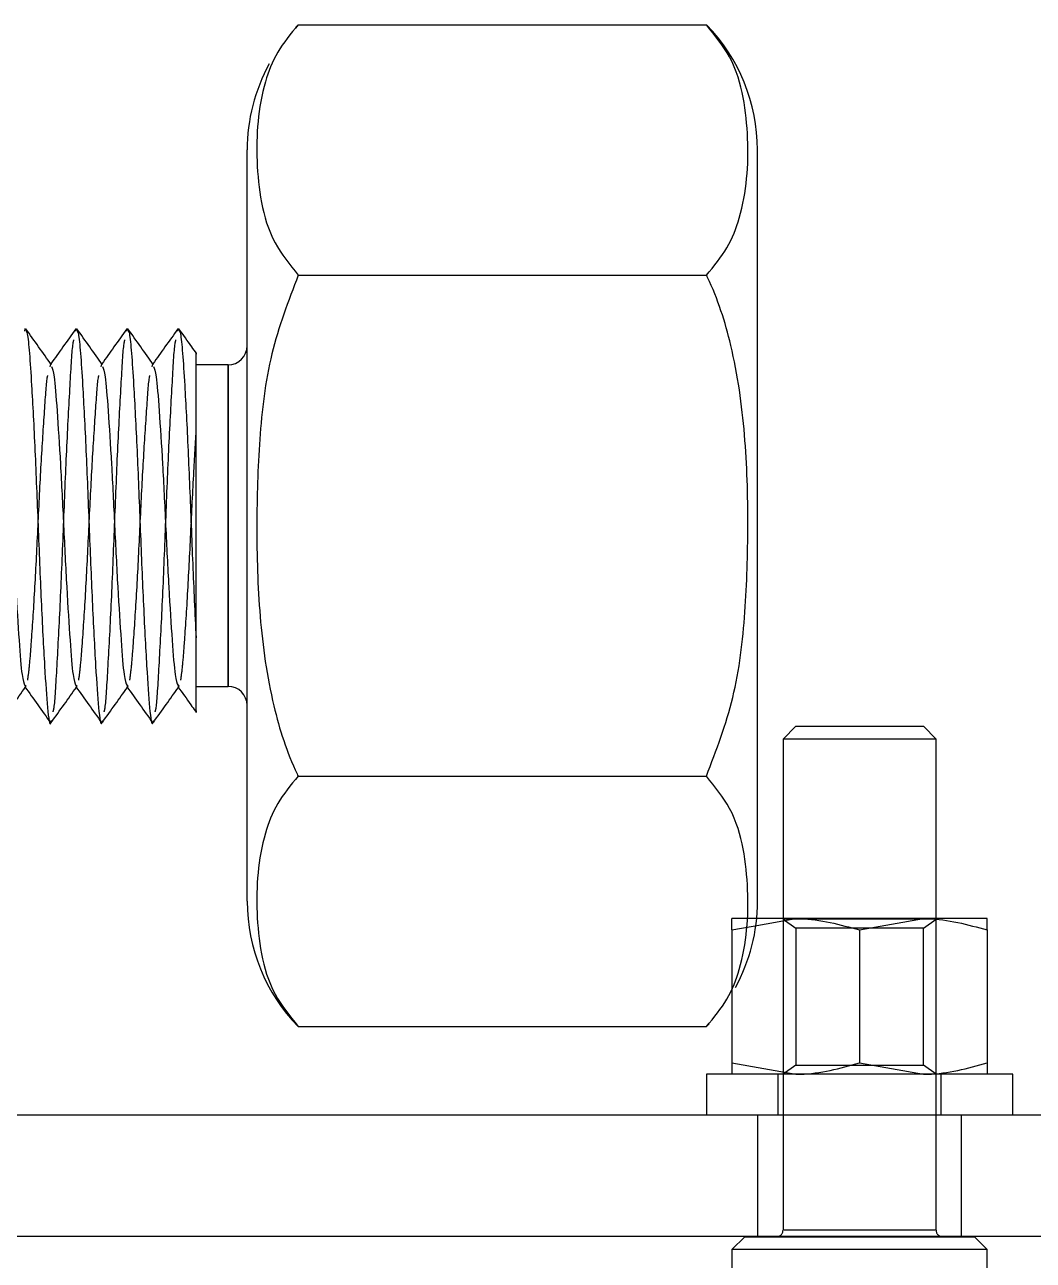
# Model space of a CAD drawing. Header units: metres. Extents: x 0 to 21025, y 0 to 14850.
# Drawn here: x 2342.85 to 2382.37, y 9330.46 to 9378.88 of the extents above; entities that cross this region are included whole.
import ezdxf

# ---------------------------------------------------------------- set-up
doc = ezdxf.new("R2010")
doc.units = ezdxf.units.M
doc.header["$LTSCALE"] = 25
doc.linetypes.add('HIDDEN2', pattern=[4.7625, 3.175, -1.5875])
doc.layers.add('SL4', color=4, linetype='Continuous')
doc.layers.add('ST1', color=7, linetype='HIDDEN2')

msp = doc.modelspace()

# ---------------------------------------------------------------- linework, layer by layer
at = {"layer": 'SL4'}
for p, q in [((2353.558, 9378.872), (2353.458, 9378.768)), ((2353.564, 9378.878), (2369.564, 9378.878)), ((2351.564, 9344.526), (2351.564, 9373.971)), ((2371.564, 9344.526), (2371.564, 9373.971)), ((2353.564, 9369.064), (2369.564, 9369.064)), ((2342.847, 9366.869), (2342.87, 9366.976)), ((2344.847, 9366.869), (2344.87, 9366.976)), ((2346.847, 9366.869), (2346.87, 9366.976)), ((2348.847, 9366.869), (2348.87, 9366.976)), ((2350.814, 9365.549), (2349.564, 9365.549)), ((2350.814, 9352.949), (2350.814, 9365.549)), ((2349.564, 9352.949), (2350.814, 9352.949)), ((2373.064, 9351.384), (2372.564, 9350.884)), ((2373.064, 9351.384), (2378.064, 9351.384)), ((2378.564, 9350.884), (2378.064, 9351.384)), ((2372.564, 9350.884), (2372.564, 9343.849)), ((2378.564, 9350.884), (2372.564, 9350.884)), ((2378.564, 9343.849), (2378.564, 9350.884)), ((2353.564, 9349.434), (2369.564, 9349.434)), ((2371.398, 9343.551), (2373.064, 9343.849)), ((2373.064, 9343.849), (2371.531, 9343.849)), ((2378.064, 9343.849), (2373.064, 9343.849)), ((2375.564, 9343.402), (2378.064, 9343.849)), ((2380.564, 9343.849), (2378.064, 9343.849)), ((2375.564, 9343.402), (2375.564, 9338.195)), ((2380.564, 9343.402), (2380.564, 9338.195)), ((2370.564, 9340.915), (2370.564, 9338.195)), ((2369.571, 9339.625), (2369.67, 9339.729)), ((2353.564, 9339.619), (2369.564, 9339.619)), ((2370.564, 9338.195), (2373.064, 9337.749)), ((2375.564, 9338.195), (2378.064, 9337.749)), ((2369.564, 9337.749), (2369.564, 9336.149)), ((2381.564, 9337.749), (2369.564, 9337.749)), ((2381.564, 9336.149), (2381.564, 9337.749)), ((2875.564, 9336.149), (1925.562, 9336.149))]:
    msp.add_line(p, q, dxfattribs=at)
for centre, radius, start, end in [((2364.543, 9373.971), 7.021, 0, 44.3461), ((2358.585, 9373.971), 7.021, 151.2433, 180), ((2350.814, 9366.299), 0.75, 270, 0), ((2350.814, 9352.199), 0.75, 0, 90), ((2358.585, 9344.526), 7.021, 180, 224.3461), ((2364.543, 9344.526), 7.021, 331.2433, 0)]:
    msp.add_arc(centre, radius, start, end, dxfattribs=at)
for points, knots in [([(2353.564, 9378.878), (2353.272, 9378.523), (2352.68, 9377.803), (2352.208, 9376.521), (2351.947, 9375.09), (2351.923, 9373.508), (2352.077, 9371.916), (2352.505, 9370.398), (2353.233, 9369.481), (2353.564, 9369.064)], [0, 0, 0, 0, 0.114678, 0.232485, 0.388423, 0.5445, 0.705441, 0.865997, 1, 1, 1, 1]), ([(2369.564, 9369.064), (2369.856, 9369.419), (2370.449, 9370.139), (2370.92, 9371.421), (2371.182, 9372.852), (2371.205, 9374.434), (2371.051, 9376.026), (2370.623, 9377.544), (2369.895, 9378.461), (2369.564, 9378.878)], [0, 0, 0, 0, 0.114678, 0.232485, 0.388423, 0.5445, 0.705441, 0.865997, 1, 1, 1, 1]), ([(2353.564, 9369.064), (2353.178, 9368.049), (2352.39, 9365.976), (2352.014, 9362.632), (2351.911, 9359.194), (2352.007, 9355.691), (2352.465, 9352.405), (2353.127, 9350.335), (2353.55, 9349.462), (2353.564, 9349.434)], [0, 0, 0, 0, 0.161979, 0.330793, 0.499953, 0.677538, 0.854667, 0.995314, 1, 1, 1, 1]), ([(2369.564, 9349.434), (2369.95, 9350.449), (2370.738, 9352.521), (2371.115, 9355.865), (2371.218, 9359.303), (2371.122, 9362.806), (2370.663, 9366.092), (2370.001, 9368.162), (2369.578, 9369.035), (2369.564, 9369.064)], [0, 0, 0, 0, 0.1619789, 0.3307933, 0.4999529, 0.6775375, 0.8546667, 0.9953145, 1, 1, 1, 1]), ([(2343.895, 9365.553), (2343.728, 9365.787), (2343.393, 9366.256), (2343.059, 9366.726), (2342.891, 9366.96)], [0, 0, 0, 0, 0.4999583, 1, 1, 1, 1]), ([(2342.891, 9366.917), (2342.911, 9366.883), (2342.96, 9366.794), (2343.033, 9366.066), (2343.127, 9364.612), (2343.25, 9362.285), (2343.37, 9359.248), (2343.491, 9356.215), (2343.627, 9353.627), (2343.739, 9351.994), (2343.834, 9351.321), (2343.883, 9351.578), (2343.89, 9351.612)], [0, 0, 0, 0, 0.055573, 0.142553, 0.229074, 0.356478, 0.480628, 0.604778, 0.732181, 0.854555, 0.980855, 1, 1, 1, 1]), ([(2344.847, 9366.957), (2344.68, 9366.722), (2344.354, 9366.265), (2344.028, 9365.809), (2343.87, 9365.587)], [0, 0, 0, 0, 0.514473, 1, 1, 1, 1]), ([(2345.895, 9365.553), (2345.728, 9365.787), (2345.393, 9366.256), (2345.059, 9366.726), (2344.891, 9366.96)], [0, 0, 0, 0, 0.499958, 1, 1, 1, 1]), ([(2344.891, 9366.917), (2344.911, 9366.883), (2344.96, 9366.794), (2345.033, 9366.066), (2345.127, 9364.612), (2345.25, 9362.285), (2345.37, 9359.248), (2345.491, 9356.215), (2345.627, 9353.627), (2345.739, 9351.994), (2345.834, 9351.321), (2345.883, 9351.578), (2345.89, 9351.612)], [0, 0, 0, 0, 0.055573, 0.142553, 0.229074, 0.356478, 0.480628, 0.604778, 0.732181, 0.854555, 0.980855, 1, 1, 1, 1]), ([(2346.847, 9366.957), (2346.68, 9366.722), (2346.354, 9366.265), (2346.028, 9365.809), (2345.87, 9365.587)], [0, 0, 0, 0, 0.514473, 1, 1, 1, 1]), ([(2347.895, 9365.553), (2347.728, 9365.787), (2347.393, 9366.256), (2347.059, 9366.726), (2346.891, 9366.96)], [0, 0, 0, 0, 0.499958, 1, 1, 1, 1]), ([(2346.891, 9366.917), (2346.911, 9366.883), (2346.96, 9366.794), (2347.033, 9366.066), (2347.127, 9364.612), (2347.25, 9362.285), (2347.37, 9359.248), (2347.491, 9356.215), (2347.627, 9353.627), (2347.739, 9351.994), (2347.834, 9351.321), (2347.883, 9351.578), (2347.89, 9351.612)], [0, 0, 0, 0, 0.055573, 0.142553, 0.229074, 0.356478, 0.480628, 0.604778, 0.732181, 0.854555, 0.980855, 1, 1, 1, 1]), ([(2348.847, 9366.957), (2348.68, 9366.722), (2348.354, 9366.265), (2348.028, 9365.809), (2347.87, 9365.587)], [0, 0, 0, 0, 0.514473, 1, 1, 1, 1]), ([(2349.585, 9365.988), (2349.521, 9366.077), (2349.29, 9366.401), (2349.059, 9366.726), (2348.891, 9366.96)], [0, 0, 0, 0, 0.27623, 1, 1, 1, 1]), ([(2348.891, 9366.917), (2348.911, 9366.883), (2348.96, 9366.794), (2349.033, 9366.066), (2349.127, 9364.612), (2349.25, 9362.283), (2349.37, 9359.256), (2349.472, 9356.662), (2349.54, 9355.327), (2349.564, 9354.851)], [0, 0, 0, 0, 0.082481, 0.211575, 0.33999, 0.52908, 0.713343, 0.897605, 1, 1, 1, 1]), ([(2349.564, 9354.851), (2349.564, 9355.632), (2349.564, 9357.196), (2349.564, 9359.839), (2349.564, 9362.274), (2349.564, 9364.276), (2349.564, 9365.556), (2349.564, 9366.113), (2349.564, 9365.987), (2349.564, 9365.973)], [0, 0, 0, 0, 0.169161, 0.33834, 0.505543, 0.664466, 0.823289, 0.980654, 1, 1, 1, 1]), ([(2341.893, 9365.481), (2341.929, 9365.397), (2342.008, 9365.213), (2342.113, 9363.814), (2342.25, 9361.738), (2342.37, 9359.248), (2342.491, 9356.759), (2342.627, 9354.68), (2342.735, 9353.257), (2342.817, 9353.07), (2342.856, 9352.981)], [0, 0, 0, 0, 0.107376, 0.234332, 0.366515, 0.495318, 0.62412, 0.756304, 0.883259, 1, 1, 1, 1]), ([(2343.893, 9365.481), (2343.929, 9365.397), (2344.008, 9365.213), (2344.113, 9363.814), (2344.25, 9361.738), (2344.37, 9359.248), (2344.491, 9356.759), (2344.627, 9354.68), (2344.735, 9353.257), (2344.817, 9353.07), (2344.856, 9352.981)], [0, 0, 0, 0, 0.107376, 0.234332, 0.366515, 0.495318, 0.62412, 0.756304, 0.883259, 1, 1, 1, 1]), ([(2345.893, 9365.481), (2345.929, 9365.397), (2346.008, 9365.213), (2346.113, 9363.814), (2346.25, 9361.738), (2346.37, 9359.248), (2346.491, 9356.759), (2346.627, 9354.68), (2346.735, 9353.257), (2346.817, 9353.07), (2346.856, 9352.981)], [0, 0, 0, 0, 0.107376, 0.234332, 0.366515, 0.495318, 0.62412, 0.756304, 0.883259, 1, 1, 1, 1]), ([(2347.893, 9365.481), (2347.929, 9365.397), (2348.008, 9365.213), (2348.113, 9363.814), (2348.25, 9361.738), (2348.37, 9359.248), (2348.491, 9356.759), (2348.627, 9354.68), (2348.735, 9353.257), (2348.817, 9353.07), (2348.856, 9352.981)], [0, 0, 0, 0, 0.107376, 0.234332, 0.366515, 0.495318, 0.62412, 0.756304, 0.883259, 1, 1, 1, 1]), ([(2349.564, 9351.997), (2349.564, 9351.975), (2349.564, 9351.825), (2349.564, 9352.352), (2349.564, 9353.413), (2349.564, 9354.438), (2349.564, 9354.851)], [0, 0, 0, 0, 0.059985, 0.411666, 0.763241, 1, 1, 1, 1]), ([(2341.89, 9351.535), (2342.057, 9351.77), (2342.384, 9352.229), (2342.712, 9352.687), (2342.871, 9352.911)], [0, 0, 0, 0, 0.5121768, 1, 1, 1, 1]), ([(2342.855, 9352.934), (2343.022, 9352.699), (2343.357, 9352.23), (2343.691, 9351.761), (2343.858, 9351.526)], [0, 0, 0, 0, 0.499967, 1, 1, 1, 1]), ([(2343.89, 9351.535), (2344.057, 9351.77), (2344.384, 9352.229), (2344.712, 9352.687), (2344.871, 9352.911)], [0, 0, 0, 0, 0.512177, 1, 1, 1, 1]), ([(2344.855, 9352.934), (2345.022, 9352.699), (2345.357, 9352.23), (2345.691, 9351.761), (2345.858, 9351.526)], [0, 0, 0, 0, 0.499967, 1, 1, 1, 1]), ([(2345.89, 9351.535), (2346.057, 9351.77), (2346.384, 9352.229), (2346.712, 9352.687), (2346.871, 9352.911)], [0, 0, 0, 0, 0.512177, 1, 1, 1, 1]), ([(2346.855, 9352.934), (2347.022, 9352.699), (2347.357, 9352.23), (2347.691, 9351.761), (2347.858, 9351.526)], [0, 0, 0, 0, 0.499967, 1, 1, 1, 1]), ([(2347.89, 9351.535), (2348.057, 9351.77), (2348.384, 9352.229), (2348.712, 9352.687), (2348.871, 9352.911)], [0, 0, 0, 0, 0.5121768, 1, 1, 1, 1]), ([(2348.855, 9352.934), (2349.022, 9352.699), (2349.249, 9352.38), (2349.477, 9352.061), (2349.537, 9351.977)], [0, 0, 0, 0, 0.735434, 1, 1, 1, 1]), ([(2353.564, 9349.434), (2353.272, 9349.078), (2352.68, 9348.358), (2352.208, 9347.076), (2351.947, 9345.646), (2351.923, 9344.064), (2352.077, 9342.471), (2352.505, 9340.953), (2353.233, 9340.036), (2353.564, 9339.619)], [0, 0, 0, 0, 0.114678, 0.232485, 0.388423, 0.5445, 0.705441, 0.865997, 1, 1, 1, 1]), ([(2369.564, 9339.619), (2369.856, 9339.974), (2370.449, 9340.694), (2370.92, 9341.977), (2371.182, 9343.407), (2371.205, 9344.989), (2371.051, 9346.581), (2370.623, 9348.099), (2369.895, 9349.016), (2369.564, 9349.434)], [0, 0, 0, 0, 0.114678, 0.232485, 0.388423, 0.5445, 0.705441, 0.865997, 1, 1, 1, 1]), ([(2373.064, 9343.849), (2373.123, 9343.848), (2373.968, 9343.842), (2374.795, 9343.614), (2375.564, 9343.402)], [0, 0, 0, 0, 0.070201, 1, 1, 1, 1]), ([(2378.064, 9343.849), (2378.123, 9343.848), (2378.968, 9343.842), (2379.795, 9343.614), (2380.564, 9343.402)], [0, 0, 0, 0, 0.070201, 1, 1, 1, 1]), ([(2380.564, 9343.402), (2380.564, 9343.469), (2380.564, 9343.731), (2380.564, 9343.799), (2380.564, 9343.849)], [0, 0, 0, 0, 0.257551, 1, 1, 1, 1]), ([(2370.564, 9338.195), (2370.564, 9338.128), (2370.564, 9337.866), (2370.564, 9337.799), (2370.564, 9337.749)], [0, 0, 0, 0, 0.257551, 1, 1, 1, 1]), ([(2373.064, 9337.749), (2373.123, 9337.749), (2373.968, 9337.755), (2374.795, 9337.983), (2375.564, 9338.195)], [0, 0, 0, 0, 0.070201, 1, 1, 1, 1]), ([(2378.064, 9337.749), (2378.123, 9337.749), (2378.968, 9337.755), (2379.795, 9337.983), (2380.564, 9338.195)], [0, 0, 0, 0, 0.070201, 1, 1, 1, 1]), ([(2380.564, 9338.195), (2380.564, 9338.128), (2380.564, 9337.866), (2380.564, 9337.799), (2380.564, 9337.749)], [0, 0, 0, 0, 0.257551, 1, 1, 1, 1])]:
    msp.add_open_spline(points, degree=3, knots=knots, dxfattribs=at)
at = {"layer": 'ST1'}
for p, q in [((2343.87, 9365.587), (2343.842, 9365.548)), ((2343.844, 9365.468), (2343.87, 9365.57)), ((2345.87, 9365.587), (2345.842, 9365.548)), ((2345.844, 9365.468), (2345.87, 9365.57)), ((2347.87, 9365.587), (2347.842, 9365.548)), ((2347.844, 9365.468), (2347.87, 9365.57)), ((2350.814, 9365.549), (2350.814, 9352.949)), ((2342.871, 9352.911), (2342.895, 9352.944)), ((2344.871, 9352.911), (2344.895, 9352.944)), ((2346.871, 9352.911), (2346.895, 9352.944)), ((2348.871, 9352.911), (2348.895, 9352.944)), ((2371.531, 9343.849), (2370.564, 9343.849)), ((2372.564, 9343.849), (2372.564, 9343.823)), ((2372.564, 9343.849), (2372.564, 9331.634)), ((2378.564, 9343.823), (2372.564, 9343.823)), ((2372.564, 9343.823), (2373.064, 9343.473)), ((2378.064, 9343.473), (2378.564, 9343.823)), ((2378.564, 9343.823), (2378.564, 9343.849)), ((2378.564, 9331.634), (2378.564, 9343.849)), ((2370.564, 9343.402), (2371.398, 9343.551)), ((2370.564, 9343.402), (2370.564, 9340.915)), ((2378.064, 9343.473), (2373.064, 9343.473)), ((2373.064, 9343.473), (2373.064, 9338.099)), ((2378.064, 9338.099), (2378.064, 9343.473)), ((2373.064, 9338.099), (2372.564, 9337.749)), ((2373.064, 9338.099), (2378.064, 9338.099)), ((2378.564, 9337.749), (2378.064, 9338.099)), ((2372.364, 9337.749), (2372.364, 9336.149)), ((2378.764, 9336.149), (2378.764, 9337.749)), ((2371.564, 9336.149), (2371.564, 9331.386)), ((2379.564, 9331.386), (2379.564, 9336.149)), ((2378.522, 9331.634), (2372.606, 9331.634)), ((2875.564, 9331.386), (1875.564, 9331.386)), ((2371.064, 9331.384), (2370.564, 9330.884)), ((2371.064, 9331.384), (2380.064, 9331.384)), ((2380.564, 9330.884), (2380.064, 9331.384)), ((2380.564, 9330.884), (2370.564, 9330.884)), ((2370.564, 9330.884), (2370.564, 9316.634)), ((2380.564, 9316.634), (2380.564, 9330.884))]:
    msp.add_line(p, q, dxfattribs=at)
for centre, start, end in [((2372.314, 9331.634), 270, 0), ((2378.814, 9331.634), 180, 270)]:
    msp.add_arc(centre, 0.25, start, end, dxfattribs=at)
for points, knots in [([(2343.963, 9351.954), (2343.975, 9352), (2344.029, 9352.202), (2344.113, 9353.702), (2344.25, 9356.197), (2344.37, 9359.248), (2344.491, 9362.301), (2344.628, 9364.793), (2344.71, 9366.283), (2344.763, 9366.485), (2344.774, 9366.527)], [0, 0, 0, 0, 0.043096, 0.193298, 0.349673, 0.502056, 0.654439, 0.810815, 0.961016, 1, 1, 1, 1]), ([(2345.963, 9351.954), (2345.975, 9352), (2346.029, 9352.202), (2346.113, 9353.702), (2346.25, 9356.197), (2346.37, 9359.248), (2346.491, 9362.301), (2346.628, 9364.793), (2346.71, 9366.283), (2346.763, 9366.485), (2346.774, 9366.527)], [0, 0, 0, 0, 0.043096, 0.193298, 0.349673, 0.502056, 0.654439, 0.810815, 0.961016, 1, 1, 1, 1]), ([(2347.963, 9351.954), (2347.975, 9352), (2348.029, 9352.202), (2348.113, 9353.702), (2348.25, 9356.197), (2348.37, 9359.248), (2348.491, 9362.301), (2348.628, 9364.793), (2348.71, 9366.283), (2348.763, 9366.485), (2348.774, 9366.527)], [0, 0, 0, 0, 0.043096, 0.193298, 0.349673, 0.502056, 0.654439, 0.810815, 0.961016, 1, 1, 1, 1]), ([(2342.965, 9353.189), (2342.99, 9353.371), (2343.04, 9353.738), (2343.13, 9354.915), (2343.25, 9356.763), (2343.37, 9359.245), (2343.491, 9361.75), (2343.628, 9363.77), (2343.704, 9364.953), (2343.75, 9365.114), (2343.755, 9365.13)], [0, 0, 0, 0, 0.098651, 0.197725, 0.357803, 0.513786, 0.669769, 0.829847, 0.983594, 1, 1, 1, 1]), ([(2344.965, 9353.189), (2344.99, 9353.371), (2345.04, 9353.738), (2345.13, 9354.915), (2345.25, 9356.763), (2345.37, 9359.245), (2345.491, 9361.75), (2345.628, 9363.77), (2345.704, 9364.953), (2345.75, 9365.114), (2345.755, 9365.13)], [0, 0, 0, 0, 0.098651, 0.197725, 0.357803, 0.513786, 0.669769, 0.829847, 0.983594, 1, 1, 1, 1]), ([(2346.965, 9353.189), (2346.99, 9353.371), (2347.04, 9353.738), (2347.13, 9354.915), (2347.25, 9356.763), (2347.37, 9359.245), (2347.491, 9361.75), (2347.628, 9363.77), (2347.704, 9364.953), (2347.75, 9365.114), (2347.755, 9365.13)], [0, 0, 0, 0, 0.098651, 0.197725, 0.357803, 0.513786, 0.669769, 0.829847, 0.983594, 1, 1, 1, 1]), ([(2348.965, 9353.189), (2348.99, 9353.371), (2349.04, 9353.738), (2349.13, 9354.915), (2349.25, 9356.763), (2349.37, 9359.243), (2349.472, 9361.364), (2349.54, 9362.456), (2349.564, 9362.846)], [0, 0, 0, 0, 0.130413, 0.261384, 0.473, 0.679203, 0.885407, 1, 1, 1, 1]), ([(2342.856, 9352.981), (2342.861, 9352.957), (2342.873, 9352.894), (2342.886, 9352.955), (2342.894, 9352.993)], [0, 0, 0, 0, 0.374327, 1, 1, 1, 1]), ([(2344.856, 9352.981), (2344.861, 9352.957), (2344.873, 9352.894), (2344.886, 9352.955), (2344.894, 9352.993)], [0, 0, 0, 0, 0.374327, 1, 1, 1, 1]), ([(2346.856, 9352.981), (2346.861, 9352.957), (2346.873, 9352.894), (2346.886, 9352.955), (2346.894, 9352.993)], [0, 0, 0, 0, 0.374327, 1, 1, 1, 1]), ([(2348.856, 9352.981), (2348.861, 9352.957), (2348.873, 9352.894), (2348.886, 9352.955), (2348.894, 9352.993)], [0, 0, 0, 0, 0.374327, 1, 1, 1, 1]), ([(2370.564, 9343.402), (2370.564, 9343.469), (2370.564, 9343.731), (2370.564, 9343.799), (2370.564, 9343.849)], [0, 0, 0, 0, 0.257551, 1, 1, 1, 1])]:
    msp.add_open_spline(points, degree=3, knots=knots, dxfattribs=at)

doc.saveas('drawing.dxf')
